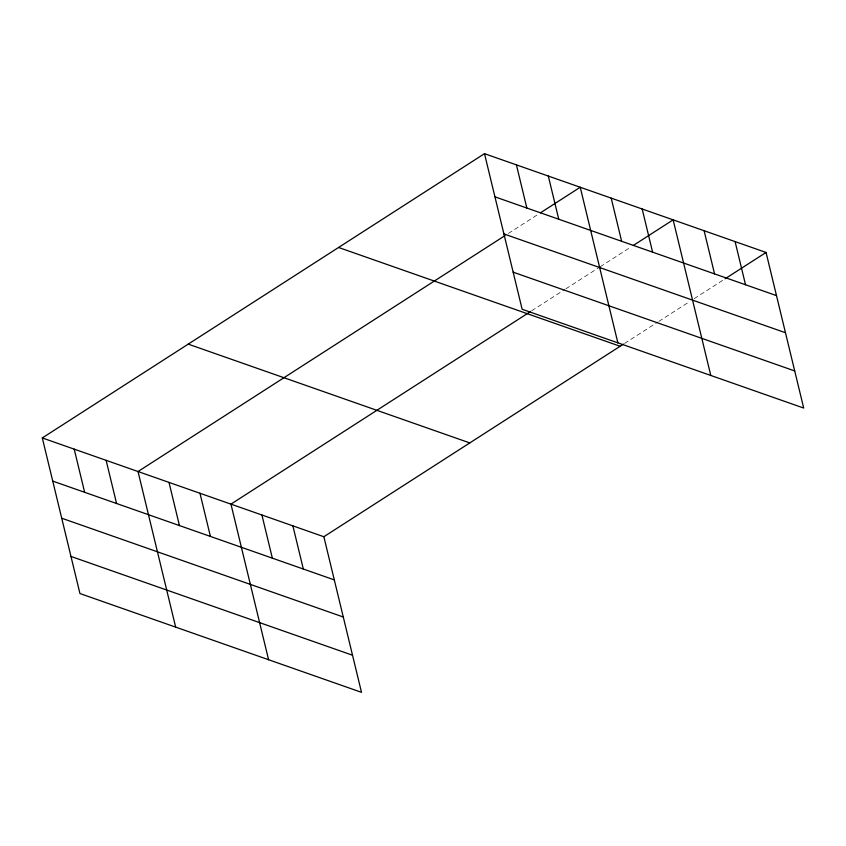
<?xml version="1.0" encoding="UTF-8"?>
<svg xmlns="http://www.w3.org/2000/svg" width="846" height="846" viewBox="0 0 846 846"><rect width="100%" height="100%" fill="white"/><g stroke="black" fill="none" stroke-linecap="round" stroke-linejoin="round"><path stroke-width="0.63" stroke-dasharray="4.23 3.17" d="M508.372 233.454L539.325 213.552M531.637 310.82L564.8 289.501M565.911 288.793L599.074 267.473M600.184 266.765L631.137 246.863M624.549 343.423L657.723 322.104M658.823 321.395L689.776 301.493M694.196 298.649L724.049 279.466"/><path stroke-width="1.27" d="M42.3 437.942L323.859 536.734L361.506 692.335L79.947 593.543L42.3 437.942L484.494 153.665L766.053 252.457L803.7 408.058L522.141 309.266L484.494 153.665M505.051 235.579L138.025 471.529L175.672 627.129M540.425 212.843L580.229 187.252L617.876 342.863M530.537 311.529L230.947 504.131L268.584 659.732M633.347 245.435L673.141 219.854L710.788 375.455M323.859 536.734L623.449 344.132M725.149 278.746L766.053 252.457M494.942 196.843L776.501 295.624M503.92 233.94L785.479 332.732M513.162 272.169L794.722 370.95M338.569 247.476L620.129 346.268M188.224 344.132L469.784 442.923M52.748 481.11L334.307 579.901M61.716 518.217L343.275 616.998M70.969 556.446L352.528 655.227M735.089 241.586L745.527 284.753M704.115 230.725L714.553 273.893M642.167 208.994L652.615 252.161M611.203 198.123L621.641 241.29M548.314 176.063L558.762 219.23M516.409 164.864L526.846 208.031M292.885 525.863L303.333 569.03M261.911 514.992L272.359 558.17M199.973 493.26L210.421 536.438M168.999 482.4L179.447 525.567M106.12 460.34L116.568 503.507M74.205 449.141L84.653 492.309"/></g></svg>
